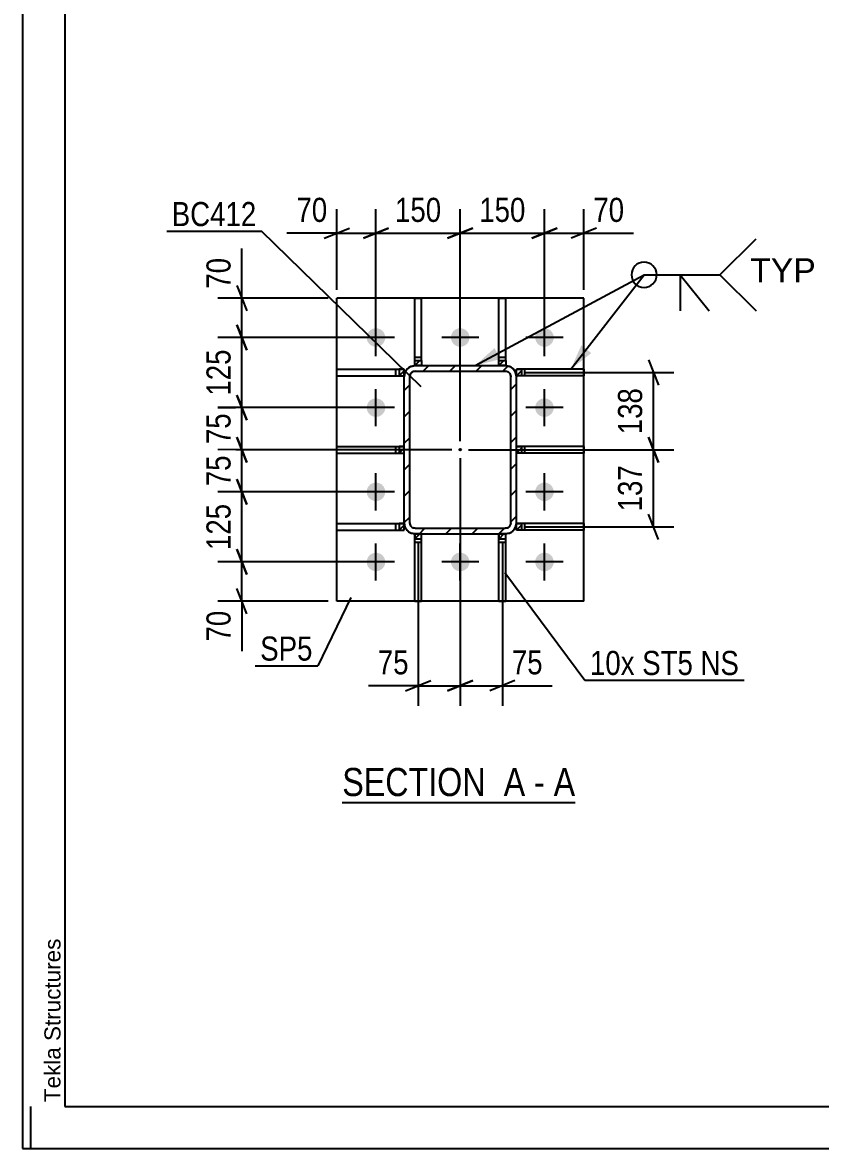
# Model space of a CAD drawing. Header units: millimetres. Extents: x -81 to 760, y -449 to 145.
# Drawn here: x -81.1 to 13.7, y -448.7 to -314.9 of the extents above; entities that cross this region are included whole.
import ezdxf

# ---------------------------------------------------------------- set-up
doc = ezdxf.new("R2010")
doc.units = ezdxf.units.MM
doc.linetypes.add('DXK_LINE_DOT2', pattern=[3.9198, 1.9599, -1.9599])
doc.linetypes.add('DXK_LINE_DOT3', pattern=[5.9187, 2.979, -0.9799, 0.9799, -0.9799])
doc.styles.add('Arial', font='ARIAL.TTF', dxfattribs={"height": 0.2})
doc.styles.add('Arial Narrow', font='ARIALN.TTF', dxfattribs={"height": 0.2})

# ---------------------------------------------------------------- blocks, each defined once
blk = doc.blocks.new('Unknown-122571161-1134')
at = {"color": 5, "linetype": 'Continuous'}
for p, q in [((-81.05, 145.34), (-81.05, -448.66)), ((-76.05, 140.34), (-76.05, -443.66)), ((-80.05, -448.66), (-80.05, -443.66)), ((-76.05, -443.66), (754.95, -443.66)), ((-81.05, -448.66), (759.95, -448.66))]:
    blk.add_line(p, q, dxfattribs=at)
at = {"color": 174, "linetype": 'Continuous', "style": 'Arial'}
blk.add_text('Tekla Structures', height=1.9102, rotation=90, dxfattribs=at).set_placement((-76.55, -443.16))
blk = doc.blocks.new('Unknown-122571161-14 - 4781')
at = {"color": 6, "linetype": 'Continuous'}
blk.add_line((-43.1, -407.55), (-15.45, -407.55), dxfattribs=at)
at = {"color": 0, "linetype": 'Continuous'}
for points in [[(-24.99, -406.8), (-24.99, -403.3), (-43.1, -403.3), (-43.1, -406.8)], [(-21.39, -406.8), (-21.39, -403.3), (-23.94, -403.3), (-23.94, -406.8)], [(-19.06, -406.8), (-19.06, -403.3), (-20.34, -403.3), (-20.34, -406.8)], [(-15.45, -406.8), (-15.45, -403.3), (-18.01, -403.3), (-18.01, -406.8)]]:
    blk.add_wipeout(points, dxfattribs=at)
at = {"color": 7, "linetype": 'Continuous', "style": 'Arial Narrow'}
for s, p in [('SECTION ', (-43.1, -406.8)), ('A', (-23.94, -406.8)), ('A', (-18.01, -406.8)), ('-', (-20.34, -406.8))]:
    blk.add_text(s, height=3.34, dxfattribs=at).set_placement(p)
blk = doc.blocks.new('Part-122571161-4820 - 4781')
at = {"linetype": 'Continuous'}
h = blk.add_hatch(dxfattribs=at)
h.set_pattern_fill('', scale=0.7, style=0, pattern_type=0)
h.set_pattern_definition([(45, (-36.3466, -366.0576), (-1.5715, 1.5715), [])])
h.paths.add_polyline_path([(-36.35, -365.26), (-36.35, -366.06), (-35.76, -366.06), (-35.76, -365.26)])
at = {"color": 2, "linetype": 'Continuous'}
for p, q in [((-43.76, -365.26), (-36.35, -365.26)), ((-43.76, -366.06), (-43.76, -365.26)), ((-43.76, -366.06), (-36.35, -366.06)), ((-35.76, -365.26), (-36.35, -365.26)), ((-36.35, -365.26), (-36.35, -366.06)), ((-36.35, -366.06), (-35.76, -366.06)), ((-35.76, -366.06), (-35.76, -365.26))]:
    blk.add_line(p, q, dxfattribs=at)
at = {"color": 7, "linetype": 'DXK_LINE_DOT2'}
for p, q in [((-36.76, -366.06), (-36.76, -365.26)), ((-36.35, -365.26), (-35.76, -365.26)), ((-36.35, -366.06), (-35.76, -366.06)), ((-35.76, -366.06), (-35.76, -365.26))]:
    blk.add_line(p, q, dxfattribs=at)
blk = doc.blocks.new('Bolt-122571161-4794 - 4781')
at = {"linetype": 'Continuous'}
for points in [[(-40.2, -352.33, -1), (-38, -352.33, -1)], [(-30.2, -352.33, -1), (-28, -352.33, -1)], [(-20.2, -352.33, -1), (-18, -352.33, -1)], [(-40.2, -360.66, -1), (-38, -360.66, -1)], [(-20.2, -360.66, -1), (-18, -360.66, -1)], [(-40.2, -370.66, -1), (-38, -370.66, -1)], [(-20.2, -370.66, -1), (-18, -370.66, -1)], [(-40.2, -378.99, -1), (-38, -378.99, -1)], [(-30.2, -378.99, -1), (-28, -378.99, -1)], [(-20.2, -378.99, -1), (-18, -378.99, -1)]]:
    blk.add_hatch(color=1, dxfattribs=at).paths.add_polyline_path(points)
at = {"color": 1, "linetype": 'Continuous'}
for p, q in [((-39.1, -354.53), (-39.1, -350.13)), ((-29.1, -354.53), (-29.1, -350.13)), ((-19.1, -354.53), (-19.1, -350.13)), ((-36.9, -352.33), (-41.3, -352.33)), ((-26.9, -352.33), (-31.3, -352.33)), ((-16.9, -352.33), (-21.3, -352.33)), ((-39.1, -362.86), (-39.1, -358.46)), ((-19.1, -362.86), (-19.1, -358.46)), ((-36.9, -360.66), (-41.3, -360.66)), ((-16.9, -360.66), (-21.3, -360.66)), ((-39.1, -372.86), (-39.1, -368.46)), ((-19.1, -372.86), (-19.1, -368.46)), ((-36.9, -370.66), (-41.3, -370.66)), ((-16.9, -370.66), (-21.3, -370.66)), ((-39.1, -381.19), (-39.1, -376.79)), ((-29.1, -381.19), (-29.1, -376.79)), ((-19.1, -381.19), (-19.1, -376.79)), ((-36.9, -378.99), (-41.3, -378.99)), ((-26.9, -378.99), (-31.3, -378.99)), ((-16.9, -378.99), (-21.3, -378.99))]:
    blk.add_line(p, q, dxfattribs=at)
blk = doc.blocks.new('Part-122571161-4928 - 4781')
at = {"linetype": 'Continuous'}
h = blk.add_hatch(dxfattribs=at)
h.set_pattern_fill('', scale=0.7, style=0, pattern_type=0)
h.set_pattern_definition([(45, (-22.4287, -356.891), (-1.5715, 1.5715), [])])
h.paths.add_polyline_path([(-22.43, -356.09), (-22.43, -356.89), (-21.84, -356.89), (-21.84, -356.09)])
at = {"color": 7, "linetype": 'DXK_LINE_DOT2'}
for p, q in [((-22.43, -356.89), (-22.43, -356.09)), ((-21.84, -356.09), (-22.43, -356.09)), ((-21.84, -356.89), (-22.43, -356.89)), ((-21.43, -356.89), (-21.43, -356.09))]:
    blk.add_line(p, q, dxfattribs=at)
at = {"color": 2, "linetype": 'Continuous'}
for p, q in [((-22.43, -356.89), (-22.43, -356.09)), ((-22.43, -356.09), (-21.84, -356.09)), ((-21.84, -356.89), (-22.43, -356.89)), ((-14.43, -356.09), (-21.84, -356.09)), ((-21.84, -356.09), (-21.84, -356.89)), ((-14.43, -356.89), (-21.84, -356.89)), ((-14.43, -356.09), (-14.43, -356.89))]:
    blk.add_line(p, q, dxfattribs=at)
blk = doc.blocks.new('Part-122571161-4815 - 4781')
at = {"linetype": 'Continuous'}
h = blk.add_hatch(dxfattribs=at)
h.set_pattern_fill('', scale=0.7, style=0, pattern_type=0)
h.set_pattern_definition([(45, (-36.3466, -356.891), (-1.5715, 1.5715), [])])
h.paths.add_polyline_path([(-36.35, -356.09), (-36.35, -356.89), (-35.76, -356.89), (-35.76, -356.09)])
at = {"color": 2, "linetype": 'Continuous'}
for p, q in [((-43.76, -356.09), (-36.35, -356.09)), ((-43.76, -356.89), (-43.76, -356.09)), ((-43.76, -356.89), (-36.35, -356.89)), ((-35.76, -356.09), (-36.35, -356.09)), ((-36.35, -356.09), (-36.35, -356.89)), ((-36.35, -356.89), (-35.76, -356.89)), ((-35.76, -356.89), (-35.76, -356.09))]:
    blk.add_line(p, q, dxfattribs=at)
at = {"color": 7, "linetype": 'DXK_LINE_DOT2'}
for p, q in [((-36.76, -356.89), (-36.76, -356.09)), ((-36.35, -356.09), (-35.76, -356.09)), ((-36.35, -356.89), (-35.76, -356.89)), ((-35.76, -356.89), (-35.76, -356.09))]:
    blk.add_line(p, q, dxfattribs=at)
blk = doc.blocks.new('Part-122571161-4825 - 4781')
at = {"linetype": 'Continuous'}
h = blk.add_hatch(dxfattribs=at)
h.set_pattern_fill('', scale=0.7, style=0, pattern_type=0)
h.set_pattern_definition([(45, (-34.4954, -355.6576), (-1.5715, 1.5715), [])])
h.paths.add_polyline_path([(-34.5, -355.07), (-34.5, -355.66), (-33.7, -355.66), (-33.7, -355.07)])
at = {"color": 2, "linetype": 'Continuous'}
for p, q in [((-34.5, -347.66), (-33.7, -347.66)), ((-34.5, -355.07), (-34.5, -347.66)), ((-33.7, -355.07), (-33.7, -347.66)), ((-34.5, -355.66), (-34.5, -355.07)), ((-34.5, -355.07), (-33.7, -355.07)), ((-33.7, -355.66), (-34.5, -355.66)), ((-33.7, -355.07), (-33.7, -355.66))]:
    blk.add_line(p, q, dxfattribs=at)
at = {"color": 7, "linetype": 'DXK_LINE_DOT2'}
for p, q in [((-34.5, -354.66), (-33.7, -354.66)), ((-34.5, -355.66), (-34.5, -355.07)), ((-33.7, -355.66), (-34.5, -355.66)), ((-33.7, -355.07), (-33.7, -355.66))]:
    blk.add_line(p, q, dxfattribs=at)
blk = doc.blocks.new('Part-122571161-4830 - 4781')
at = {"linetype": 'Continuous'}
h = blk.add_hatch(dxfattribs=at)
h.set_pattern_fill('', scale=0.7, style=0, pattern_type=0)
h.set_pattern_definition([(45, (-24.4954, -355.6576), (-1.5715, 1.5715), [])])
h.paths.add_polyline_path([(-24.5, -355.07), (-24.5, -355.66), (-23.7, -355.66), (-23.7, -355.07)])
at = {"color": 2, "linetype": 'Continuous'}
for p, q in [((-24.5, -347.66), (-23.7, -347.66)), ((-24.5, -355.07), (-24.5, -347.66)), ((-23.7, -355.07), (-23.7, -347.66)), ((-24.5, -355.66), (-24.5, -355.07)), ((-24.5, -355.07), (-23.7, -355.07)), ((-23.7, -355.66), (-24.5, -355.66)), ((-23.7, -355.07), (-23.7, -355.66))]:
    blk.add_line(p, q, dxfattribs=at)
at = {"color": 7, "linetype": 'DXK_LINE_DOT2'}
for p, q in [((-24.5, -354.66), (-23.7, -354.66)), ((-24.5, -355.66), (-24.5, -355.07)), ((-23.7, -355.66), (-24.5, -355.66)), ((-23.7, -355.07), (-23.7, -355.66))]:
    blk.add_line(p, q, dxfattribs=at)
blk = doc.blocks.new('Part-122571161-4835 - 4781')
at = {"linetype": 'Continuous'}
h = blk.add_hatch(dxfattribs=at)
h.set_pattern_fill('', scale=0.7, style=0, pattern_type=0)
h.set_pattern_definition([(45, (-34.4954, -376.242), (-1.5715, 1.5715), [])])
h.paths.add_polyline_path([(-34.5, -375.66), (-34.5, -376.24), (-33.7, -376.24), (-33.7, -375.66)])
at = {"color": 7, "linetype": 'DXK_LINE_DOT2'}
for p, q in [((-34.5, -376.24), (-34.5, -375.66)), ((-33.7, -375.66), (-34.5, -375.66)), ((-33.7, -376.24), (-33.7, -375.66)), ((-34.5, -376.66), (-33.7, -376.66))]:
    blk.add_line(p, q, dxfattribs=at)
at = {"color": 2, "linetype": 'Continuous'}
for p, q in [((-34.5, -375.66), (-34.5, -376.24)), ((-34.5, -375.66), (-33.7, -375.66)), ((-33.7, -376.24), (-33.7, -375.66)), ((-34.5, -383.66), (-34.5, -376.24)), ((-34.5, -376.24), (-33.7, -376.24)), ((-33.7, -383.66), (-33.7, -376.24)), ((-34.5, -383.66), (-33.7, -383.66))]:
    blk.add_line(p, q, dxfattribs=at)
blk = doc.blocks.new('Part-122571161-4840 - 4781')
at = {"linetype": 'Continuous'}
h = blk.add_hatch(dxfattribs=at)
h.set_pattern_fill('', scale=0.7, style=0, pattern_type=0)
h.set_pattern_definition([(45, (-24.4954, -376.242), (-1.5715, 1.5715), [])])
h.paths.add_polyline_path([(-24.5, -375.66), (-24.5, -376.24), (-23.7, -376.24), (-23.7, -375.66)])
at = {"color": 7, "linetype": 'DXK_LINE_DOT2'}
for p, q in [((-24.5, -376.24), (-24.5, -375.66)), ((-23.7, -375.66), (-24.5, -375.66)), ((-23.7, -376.24), (-23.7, -375.66)), ((-24.5, -376.66), (-23.7, -376.66))]:
    blk.add_line(p, q, dxfattribs=at)
at = {"color": 2, "linetype": 'Continuous'}
for p, q in [((-24.5, -375.66), (-24.5, -376.24)), ((-24.5, -375.66), (-23.7, -375.66)), ((-23.7, -376.24), (-23.7, -375.66)), ((-24.5, -383.66), (-24.5, -376.24)), ((-24.5, -376.24), (-23.7, -376.24)), ((-23.7, -383.66), (-23.7, -376.24)), ((-24.5, -383.66), (-23.7, -383.66))]:
    blk.add_line(p, q, dxfattribs=at)
blk = doc.blocks.new('Part-122571161-4846 - 4781')
at = {"linetype": 'Continuous'}
h = blk.add_hatch(dxfattribs=at)
h.set_pattern_fill('', scale=0.7, style=0, pattern_type=0)
h.set_pattern_definition([(45, (-35.762, -374.326), (-1.57154, 1.57154), [])])
h.paths.add_polyline_path([(-35.76, -356.99), (-35.76, -374.33), (-35.66, -374.84), (-35.37, -375.27), (-34.94, -375.56), (-34.43, -375.66), (-23.76, -375.66), (-23.25, -375.56), (-22.82, -375.27), (-22.53, -374.84), (-22.43, -374.33), (-22.43, -356.99), (-22.53, -356.48), (-22.82, -356.05), (-23.25, -355.76), (-23.76, -355.66), (-34.43, -355.66), (-34.94, -355.76), (-35.37, -356.05), (-35.66, -356.48)])
h.paths.add_polyline_path([(-34.9, -356.52), (-34.68, -356.38), (-34.43, -356.33), (-23.76, -356.33), (-23.51, -356.38), (-23.29, -356.52), (-23.15, -356.74), (-23.1, -356.99), (-23.1, -374.33), (-23.15, -374.58), (-23.29, -374.8), (-23.51, -374.94), (-23.76, -374.99), (-34.43, -374.99), (-34.68, -374.94), (-34.9, -374.8), (-35.04, -374.58), (-35.1, -374.33), (-35.1, -356.99), (-35.04, -356.74)])
blk.add_hatch(color=30, dxfattribs=at).paths.add_polyline_path([(-29.1, -365.76, -1), (-29.1, -365.56, -1)])
at = {"color": 7, "linetype": 'DXK_LINE_DOT2'}
for p, q in [((-34.94, -355.76), (-34.43, -355.66)), ((-34.43, -355.66), (-23.76, -355.66)), ((-23.76, -355.66), (-23.25, -355.76)), ((-35.76, -356.99), (-35.66, -356.48)), ((-35.76, -374.33), (-35.76, -356.99)), ((-35.04, -356.74), (-35.1, -356.99)), ((-35.1, -374.33), (-35.1, -356.99)), ((-34.43, -356.33), (-34.68, -356.38)), ((-34.43, -356.33), (-23.76, -356.33)), ((-23.51, -356.38), (-23.76, -356.33)), ((-23.1, -356.99), (-23.15, -356.74)), ((-23.1, -374.33), (-23.1, -356.99)), ((-22.53, -356.48), (-22.43, -356.99)), ((-22.43, -374.33), (-22.43, -356.99)), ((-35.66, -374.84), (-35.76, -374.33)), ((-35.1, -374.33), (-35.04, -374.58)), ((-23.15, -374.58), (-23.1, -374.33)), ((-22.43, -374.33), (-22.53, -374.84)), ((-34.43, -375.66), (-34.94, -375.56)), ((-34.68, -374.94), (-34.43, -374.99)), ((-34.43, -374.99), (-23.76, -374.99)), ((-34.43, -375.66), (-23.76, -375.66)), ((-23.76, -374.99), (-23.51, -374.94)), ((-23.25, -375.56), (-23.76, -375.66))]:
    blk.add_line(p, q, dxfattribs=at)
at = {"color": 2, "linetype": 'Continuous'}
for p, q in [((-34.43, -355.66), (-34.94, -355.76)), ((-34.43, -355.66), (-23.76, -355.66)), ((-23.25, -355.76), (-23.76, -355.66)), ((-35.66, -356.48), (-35.76, -356.99)), ((-35.76, -374.33), (-35.76, -356.99)), ((-35.1, -356.99), (-35.04, -356.74)), ((-35.1, -374.33), (-35.1, -356.99)), ((-34.68, -356.38), (-34.43, -356.33)), ((-34.43, -356.33), (-23.76, -356.33)), ((-23.76, -356.33), (-23.51, -356.38)), ((-23.15, -356.74), (-23.1, -356.99)), ((-23.1, -374.33), (-23.1, -356.99)), ((-22.43, -356.99), (-22.53, -356.48)), ((-22.43, -374.33), (-22.43, -356.99)), ((-35.76, -374.33), (-35.66, -374.84)), ((-35.04, -374.58), (-35.1, -374.33)), ((-23.1, -374.33), (-23.15, -374.58)), ((-22.53, -374.84), (-22.43, -374.33)), ((-34.94, -375.56), (-34.43, -375.66)), ((-34.43, -374.99), (-34.68, -374.94)), ((-34.43, -374.99), (-23.76, -374.99)), ((-34.43, -375.66), (-23.76, -375.66)), ((-23.51, -374.94), (-23.76, -374.99)), ((-23.76, -375.66), (-23.25, -375.56))]:
    blk.add_line(p, q, dxfattribs=at)
at = {"color": 7, "linetype": 'DXK_LINE_DOT3'}
blk.add_line((-29.1, -365.66), (-29.1, -365.66), dxfattribs=at)
at = {"color": 30, "linetype": 'DXK_LINE_DOT3'}
blk.add_line((-29.1, -365.66), (-29.1, -365.66), dxfattribs=at)
at = {"color": 30, "linetype": 'Continuous'}
blk.add_circle((-29.1, -365.66), 0.1, dxfattribs=at)
at = {"color": 7, "linetype": 'DXK_LINE_DOT2'}
for centre, radius, start, end in [((-34.43, -356.99), 1.33, 112.5, 157.5), ((-34.43, -356.99), 0.667, 112.5, 157.5), ((-23.76, -356.99), 0.667, 22.5, 67.5), ((-23.76, -356.99), 1.33, 22.5, 67.5), ((-34.43, -374.33), 1.33, 202.5, 247.5), ((-34.43, -374.33), 0.667, 202.5, 247.5), ((-23.76, -374.33), 0.667, 292.5, 337.5), ((-23.76, -374.33), 1.33, 292.5, 337.5)]:
    blk.add_arc(centre, radius, start, end, dxfattribs=at)
at = {"color": 2, "linetype": 'Continuous'}
for centre, radius, start, end in [((-34.43, -356.99), 1.33, 112.5, 157.5), ((-34.43, -356.99), 0.667, 112.5, 157.5), ((-23.76, -356.99), 0.667, 22.5, 67.5), ((-23.76, -356.99), 1.33, 22.5, 67.5), ((-34.43, -374.33), 1.33, 202.5, 247.5), ((-34.43, -374.33), 0.667, 202.5, 247.5), ((-23.76, -374.33), 0.667, 292.5, 337.5), ((-23.76, -374.33), 1.33, 292.5, 337.5)]:
    blk.add_arc(centre, radius, start, end, dxfattribs=at)
blk = doc.blocks.new('Part-122571161-4888 - 4781')
at = {"color": 2, "linetype": 'Continuous'}
for p, q in [((-43.76, -383.66), (-43.76, -347.66)), ((-14.43, -347.66), (-43.76, -347.66)), ((-14.43, -383.66), (-14.43, -347.66)), ((-14.43, -383.66), (-43.76, -383.66))]:
    blk.add_line(p, q, dxfattribs=at)
blk = doc.blocks.new('Part-122571161-4923 - 4781')
at = {"linetype": 'Continuous'}
h = blk.add_hatch(dxfattribs=at)
h.set_pattern_fill('', scale=0.7, style=0, pattern_type=0)
h.set_pattern_definition([(45, (-22.4287, -375.2243), (-1.5715, 1.5715), [])])
h.paths.add_polyline_path([(-22.43, -374.42), (-22.43, -375.22), (-21.84, -375.22), (-21.84, -374.42)])
at = {"color": 7, "linetype": 'DXK_LINE_DOT2'}
for p, q in [((-22.43, -375.22), (-22.43, -374.42)), ((-21.84, -374.42), (-22.43, -374.42)), ((-21.43, -375.22), (-21.43, -374.42)), ((-21.84, -375.22), (-22.43, -375.22))]:
    blk.add_line(p, q, dxfattribs=at)
at = {"color": 2, "linetype": 'Continuous'}
for p, q in [((-22.43, -375.22), (-22.43, -374.42)), ((-22.43, -374.42), (-21.84, -374.42)), ((-14.43, -374.42), (-21.84, -374.42)), ((-21.84, -374.42), (-21.84, -375.22)), ((-14.43, -374.42), (-14.43, -375.22)), ((-21.84, -375.22), (-22.43, -375.22)), ((-14.43, -375.22), (-21.84, -375.22))]:
    blk.add_line(p, q, dxfattribs=at)
blk = doc.blocks.new('Part-122571161-4933 - 4781')
at = {"linetype": 'Continuous'}
h = blk.add_hatch(dxfattribs=at)
h.set_pattern_fill('', scale=0.7, style=0, pattern_type=0)
h.set_pattern_definition([(45, (-22.4287, -366.0576), (-1.5715, 1.5715), [])])
h.paths.add_polyline_path([(-22.43, -365.26), (-22.43, -366.06), (-21.84, -366.06), (-21.84, -365.26)])
at = {"color": 7, "linetype": 'DXK_LINE_DOT2'}
for p, q in [((-22.43, -366.06), (-22.43, -365.26)), ((-21.84, -365.26), (-22.43, -365.26)), ((-21.84, -366.06), (-22.43, -366.06)), ((-21.43, -366.06), (-21.43, -365.26))]:
    blk.add_line(p, q, dxfattribs=at)
at = {"color": 2, "linetype": 'Continuous'}
for p, q in [((-22.43, -366.06), (-22.43, -365.26)), ((-22.43, -365.26), (-21.84, -365.26)), ((-21.84, -366.06), (-22.43, -366.06)), ((-14.43, -365.26), (-21.84, -365.26)), ((-21.84, -365.26), (-21.84, -366.06)), ((-14.43, -366.06), (-21.84, -366.06)), ((-14.43, -365.26), (-14.43, -366.06))]:
    blk.add_line(p, q, dxfattribs=at)
blk = doc.blocks.new('Part-122571161-4938 - 4781')
at = {"linetype": 'Continuous'}
h = blk.add_hatch(dxfattribs=at)
h.set_pattern_fill('', scale=0.7, style=0, pattern_type=0)
h.set_pattern_definition([(45, (-36.3466, -375.2243), (-1.5715, 1.5715), [])])
h.paths.add_polyline_path([(-36.35, -374.42), (-36.35, -375.22), (-35.76, -375.22), (-35.76, -374.42)])
at = {"color": 2, "linetype": 'Continuous'}
for p, q in [((-43.76, -374.42), (-36.35, -374.42)), ((-43.76, -375.22), (-43.76, -374.42)), ((-35.76, -374.42), (-36.35, -374.42)), ((-36.35, -374.42), (-36.35, -375.22)), ((-35.76, -375.22), (-35.76, -374.42)), ((-43.76, -375.22), (-36.35, -375.22)), ((-36.35, -375.22), (-35.76, -375.22))]:
    blk.add_line(p, q, dxfattribs=at)
at = {"color": 7, "linetype": 'DXK_LINE_DOT2'}
for p, q in [((-36.76, -375.22), (-36.76, -374.42)), ((-36.35, -374.42), (-35.76, -374.42)), ((-35.76, -375.22), (-35.76, -374.42)), ((-36.35, -375.22), (-35.76, -375.22))]:
    blk.add_line(p, q, dxfattribs=at)
blk = doc.blocks.new('StraightDimension-122571161-9136 - 4781')
at = {"color": 7, "linetype": 'Continuous'}
for p, q in [((-55.61, -359.16), (-54.41, -362.16)), ((-40.1, -360.66), (-57.86, -360.66)), ((-55.01, -365.66), (-55.01, -360.66)), ((-54.41, -367.16), (-55.61, -364.16)), ((-30.1, -365.66), (-57.86, -365.66))]:
    blk.add_line(p, q, dxfattribs=at)
at = {"color": 0}
blk.add_wipeout([(-55.76, -360.73), (-59.96, -360.73), (-59.96, -365.59), (-55.76, -365.59)], dxfattribs=at)
at = {"color": 3, "style": 'Arial Narrow'}
blk.add_text('75', height=2.863, rotation=90.0002, dxfattribs=at).set_placement((-56.36, -364.99))
blk = doc.blocks.new('StraightDimension-122571161-4997 - 4781')
at = {"color": 7, "linetype": 'Continuous'}
for p, q in [((-19.1, -351.33), (-19.1, -337.1)), ((-14.43, -346.66), (-14.43, -337.1)), ((-20.6, -340.55), (-17.6, -339.35)), ((-12.93, -339.35), (-15.93, -340.55)), ((-19.1, -339.95), (-14.43, -339.95)), ((-14.43, -339.95), (-8.52, -339.95)), ((-14.43, -339.95), (-8.52, -339.95))]:
    blk.add_line(p, q, dxfattribs=at)
at = {"color": 0}
blk.add_wipeout([(-9.05, -339.2), (-9.05, -335), (-13.9, -335), (-13.9, -339.2)], dxfattribs=at)
at = {"color": 3, "style": 'Arial Narrow'}
blk.add_text('70', height=2.863, dxfattribs=at).set_placement((-13.3, -338.6))
blk = doc.blocks.new('StraightDimension-122571161-4953 - 4781')
at = {"color": 7, "linetype": 'Continuous'}
for p, q in [((-43.76, -346.66), (-43.76, -337.1)), ((-39.1, -351.33), (-39.1, -337.1)), ((-45.26, -340.55), (-42.26, -339.35)), ((-37.6, -339.35), (-40.6, -340.55)), ((-43.76, -339.95), (-49.67, -339.95)), ((-43.76, -339.95), (-49.67, -339.95)), ((-43.76, -339.95), (-39.1, -339.95))]:
    blk.add_line(p, q, dxfattribs=at)
at = {"color": 0}
blk.add_wipeout([(-44.29, -339.2), (-44.29, -335), (-49.14, -335), (-49.14, -339.2)], dxfattribs=at)
at = {"color": 3, "style": 'Arial Narrow'}
blk.add_text('70', height=2.863, dxfattribs=at).set_placement((-48.54, -338.6))
blk = doc.blocks.new('StraightDimension-122571161-4963 - 4781')
at = {"color": 7, "linetype": 'Continuous'}
for p, q in [((-39.1, -351.33), (-39.1, -337.1)), ((-29.1, -364.66), (-29.1, -337.1)), ((-40.6, -340.55), (-37.6, -339.35)), ((-27.6, -339.35), (-30.6, -340.55)), ((-39.1, -339.95), (-29.1, -339.95))]:
    blk.add_line(p, q, dxfattribs=at)
at = {"color": 0}
blk.add_wipeout([(-30.75, -339.2), (-30.75, -335), (-37.44, -335), (-37.44, -339.2)], dxfattribs=at)
at = {"color": 3, "style": 'Arial Narrow'}
blk.add_text('150', height=2.863, dxfattribs=at).set_placement((-36.84, -338.6))
blk = doc.blocks.new('StraightDimension-122571161-4980 - 4781')
at = {"color": 7, "linetype": 'Continuous'}
for p, q in [((-29.1, -364.66), (-29.1, -337.1)), ((-19.1, -351.33), (-19.1, -337.1)), ((-30.6, -340.55), (-27.6, -339.35)), ((-17.6, -339.35), (-20.6, -340.55)), ((-29.1, -339.95), (-19.1, -339.95))]:
    blk.add_line(p, q, dxfattribs=at)
at = {"color": 0}
blk.add_wipeout([(-20.75, -339.2), (-20.75, -335), (-27.44, -335), (-27.44, -339.2)], dxfattribs=at)
at = {"color": 3, "style": 'Arial Narrow'}
blk.add_text('150', height=2.863, dxfattribs=at).set_placement((-26.84, -338.6))
blk = doc.blocks.new('StraightDimension-122571161-5067 - 4781')
at = {"color": 7, "linetype": 'Continuous'}
for p, q in [((-6.76, -364.16), (-5.56, -367.16)), ((-28.1, -365.66), (-3.76, -365.66)), ((-6.16, -374.83), (-6.16, -365.66)), ((-5.56, -376.33), (-6.76, -373.33)), ((-21.43, -374.83), (-3.76, -374.83))]:
    blk.add_line(p, q, dxfattribs=at)
at = {"color": 0}
blk.add_wipeout([(-6.91, -366.9), (-11.11, -366.9), (-11.11, -373.58), (-6.91, -373.58)], dxfattribs=at)
at = {"color": 3, "style": 'Arial Narrow'}
blk.add_text('137', height=2.863, rotation=90.0002, dxfattribs=at).set_placement((-7.51, -372.98))
blk = doc.blocks.new('StraightDimension-122571161-9134 - 4781')
at = {"color": 7, "linetype": 'Continuous'}
for p, q in [((-55.01, -347.66), (-55.01, -341.75)), ((-55.01, -347.66), (-55.01, -341.75)), ((-55.61, -346.16), (-54.41, -349.16)), ((-44.76, -347.66), (-57.86, -347.66)), ((-55.01, -352.33), (-55.01, -347.66)), ((-54.41, -353.83), (-55.61, -350.83)), ((-40.1, -352.33), (-57.86, -352.33))]:
    blk.add_line(p, q, dxfattribs=at)
at = {"color": 0}
blk.add_wipeout([(-55.76, -342.28), (-59.96, -342.28), (-59.96, -347.13), (-55.76, -347.13)], dxfattribs=at)
at = {"color": 3, "style": 'Arial Narrow'}
blk.add_text('70', height=2.863, rotation=90.0002, dxfattribs=at).set_placement((-56.36, -346.53))
blk = doc.blocks.new('StraightDimension-122571161-5086 - 4781')
at = {"color": 7, "linetype": 'Continuous'}
for p, q in [((-6.76, -354.99), (-5.56, -357.99)), ((-21.43, -356.49), (-3.76, -356.49)), ((-6.16, -365.66), (-6.16, -356.49)), ((-5.56, -367.16), (-6.76, -364.16)), ((-28.1, -365.66), (-3.76, -365.66))]:
    blk.add_line(p, q, dxfattribs=at)
at = {"color": 0}
blk.add_wipeout([(-6.91, -357.73), (-11.11, -357.73), (-11.11, -364.42), (-6.91, -364.42)], dxfattribs=at)
at = {"color": 3, "style": 'Arial Narrow'}
blk.add_text('138', height=2.863, rotation=90.0002, dxfattribs=at).set_placement((-7.51, -363.82))
blk = doc.blocks.new('StraightDimension-122571161-5123 - 4781')
at = {"color": 7, "linetype": 'Continuous'}
for p, q in [((-29.1, -366.66), (-29.1, -396.09)), ((-24.1, -376.66), (-24.1, -396.09)), ((-30.6, -394.29), (-27.6, -393.09)), ((-22.6, -393.09), (-25.6, -394.29)), ((-29.1, -393.69), (-24.1, -393.69)), ((-24.1, -393.69), (-18.19, -393.69)), ((-24.1, -393.69), (-18.19, -393.69))]:
    blk.add_line(p, q, dxfattribs=at)
at = {"color": 0}
blk.add_wipeout([(-18.71, -392.94), (-18.71, -388.74), (-23.57, -388.74), (-23.57, -392.94)], dxfattribs=at)
at = {"color": 3, "style": 'Arial Narrow'}
blk.add_text('75', height=2.863, dxfattribs=at).set_placement((-22.97, -392.34))
blk = doc.blocks.new('StraightDimension-122571161-5106 - 4781')
at = {"color": 7, "linetype": 'Continuous'}
for p, q in [((-29.1, -366.66), (-29.1, -396.09)), ((-34.1, -376.66), (-34.1, -396.09)), ((-35.6, -394.29), (-32.6, -393.09)), ((-27.6, -393.09), (-30.6, -394.29)), ((-34.1, -393.69), (-40, -393.69)), ((-34.1, -393.69), (-40, -393.69)), ((-34.1, -393.69), (-29.1, -393.69))]:
    blk.add_line(p, q, dxfattribs=at)
at = {"color": 0}
blk.add_wipeout([(-34.62, -392.94), (-34.62, -388.74), (-39.48, -388.74), (-39.48, -392.94)], dxfattribs=at)
at = {"color": 3, "style": 'Arial Narrow'}
blk.add_text('75', height=2.863, dxfattribs=at).set_placement((-38.88, -392.34))
blk = doc.blocks.new('StraightDimension-122571161-9135 - 4781')
at = {"color": 7, "linetype": 'Continuous'}
for p, q in [((-55.61, -350.83), (-54.41, -353.83)), ((-40.1, -352.33), (-57.86, -352.33)), ((-55.01, -360.66), (-55.01, -352.33)), ((-54.41, -362.16), (-55.61, -359.16)), ((-40.1, -360.66), (-57.86, -360.66))]:
    blk.add_line(p, q, dxfattribs=at)
at = {"color": 0}
blk.add_wipeout([(-55.76, -353.15), (-59.96, -353.15), (-59.96, -359.83), (-55.76, -359.83)], dxfattribs=at)
at = {"color": 3, "style": 'Arial Narrow'}
blk.add_text('125', height=2.863, rotation=90.0002, dxfattribs=at).set_placement((-56.36, -359.23))
blk = doc.blocks.new('StraightDimension-122571161-9137 - 4781')
at = {"color": 7, "linetype": 'Continuous'}
for p, q in [((-55.61, -364.16), (-54.41, -367.16)), ((-30.1, -365.66), (-57.86, -365.66)), ((-55.01, -370.66), (-55.01, -365.66)), ((-54.41, -372.16), (-55.61, -369.16)), ((-40.1, -370.66), (-57.86, -370.66))]:
    blk.add_line(p, q, dxfattribs=at)
at = {"color": 0}
blk.add_wipeout([(-55.76, -365.73), (-59.96, -365.73), (-59.96, -370.59), (-55.76, -370.59)], dxfattribs=at)
at = {"color": 3, "style": 'Arial Narrow'}
blk.add_text('75', height=2.863, rotation=90.0002, dxfattribs=at).set_placement((-56.36, -369.99))
blk = doc.blocks.new('StraightDimension-122571161-9138 - 4781')
at = {"color": 7, "linetype": 'Continuous'}
for p, q in [((-55.61, -369.16), (-54.41, -372.16)), ((-40.1, -370.66), (-57.86, -370.66)), ((-55.01, -378.99), (-55.01, -370.66)), ((-54.41, -380.49), (-55.61, -377.49)), ((-40.1, -378.99), (-57.86, -378.99))]:
    blk.add_line(p, q, dxfattribs=at)
at = {"color": 0}
blk.add_wipeout([(-55.76, -371.48), (-59.96, -371.48), (-59.96, -378.17), (-55.76, -378.17)], dxfattribs=at)
at = {"color": 3, "style": 'Arial Narrow'}
blk.add_text('125', height=2.863, rotation=90.0002, dxfattribs=at).set_placement((-56.36, -377.57))
blk = doc.blocks.new('StraightDimension-122571161-9139 - 4781')
at = {"color": 7, "linetype": 'Continuous'}
for p, q in [((-55.61, -377.49), (-54.41, -380.49)), ((-40.1, -378.99), (-57.86, -378.99)), ((-55.01, -383.66), (-55.01, -378.99)), ((-54.41, -385.16), (-55.61, -382.16)), ((-44.76, -383.66), (-57.86, -383.66)), ((-55.01, -383.66), (-55.01, -389.57)), ((-55.01, -383.66), (-55.01, -389.57))]:
    blk.add_line(p, q, dxfattribs=at)
at = {"color": 0}
blk.add_wipeout([(-55.76, -384.18), (-59.96, -384.18), (-59.96, -389.04), (-55.76, -389.04)], dxfattribs=at)
at = {"color": 3, "style": 'Arial Narrow'}
blk.add_text('70', height=2.863, rotation=90.0002, dxfattribs=at).set_placement((-56.36, -388.44))
blk = doc.blocks.new('Mark-122571161-4842 - 4781')
at = {"color": 0}
blk.add_wipeout([(-53.29, -339.1), (-53.29, -336.1), (-63.34, -336.1), (-63.34, -339.1)], dxfattribs=at)
blk.add_wipeout([(-53.29, -339.1), (-53.29, -336.1), (-63.34, -336.1), (-63.34, -339.1)], dxfattribs=at)
at = {"color": 30, "linetype": 'Continuous'}
for p in [(-63.94, -339.7), (-33.75, -358.18)]:
    blk.add_line(p, (-52.69, -339.7), dxfattribs=at)
at = {"color": 3, "style": 'Arial Narrow'}
blk.add_text('BC412', height=2.863, dxfattribs=at).set_placement((-63.34, -339.1))
blk = doc.blocks.new('Mark-122571161-4884 - 4781')
at = {"color": 0}
blk.add_wipeout([(-46.62, -390.71), (-46.62, -387.71), (-52.84, -387.71), (-52.84, -390.71)], dxfattribs=at)
blk.add_wipeout([(-46.62, -390.71), (-46.62, -387.71), (-52.84, -387.71), (-52.84, -390.71)], dxfattribs=at)
at = {"color": 30, "linetype": 'Continuous'}
for p in [(-42.1, -383.21), (-53.44, -391.31)]:
    blk.add_line(p, (-46.02, -391.31), dxfattribs=at)
at = {"color": 3, "style": 'Arial Narrow'}
blk.add_text('SP5', height=2.863, dxfattribs=at).set_placement((-52.84, -390.71))
blk = doc.blocks.new('MarkSet-122571161-5189 - 4781')
at = {"color": 0}
for points in [[(-8.4, -392.42), (-8.4, -389.42), (-13.7, -389.42), (-13.7, -392.42)], [(-1.48, -392.42), (-1.48, -389.42), (-7.5, -389.42), (-7.5, -392.42)], [(3.99, -392.42), (3.99, -389.42), (-0.58, -389.42), (-0.58, -392.42)]]:
    blk.add_wipeout(points, dxfattribs=at)
for points in [[(-8.4, -392.42), (-8.4, -389.42), (-13.7, -389.42), (-13.7, -392.42)], [(-1.48, -392.42), (-1.48, -389.42), (-7.5, -389.42), (-7.5, -392.42)], [(3.99, -392.42), (3.99, -389.42), (-0.58, -389.42), (-0.58, -392.42)]]:
    blk.add_wipeout(points, dxfattribs=at)
at = {"color": 30, "linetype": 'Continuous'}
for p, q in [((-23.8, -380.24), (-14.3, -393.02)), ((-14.3, -393.02), (4.59, -393.02))]:
    blk.add_line(p, q, dxfattribs=at)
at = {"color": 3, "style": 'Arial Narrow'}
for s, p in [('10x', (-13.7, -392.42)), ('ST5', (-7.5, -392.42)), ('NS', (-0.58, -392.42))]:
    blk.add_text(s, height=2.863, dxfattribs=at).set_placement(p)
blk = doc.blocks.new('WeldMark-122571161-5140 - 4781')
at = {"linetype": 'Continuous'}
for points in [[(-24.32, -354.9), (-27.31, -355.66), (-25.03, -353.58)], [(-13.54, -354.18), (-15.97, -356.09), (-14.73, -353.26)]]:
    blk.add_hatch(color=30, dxfattribs=at).paths.add_polyline_path(points)
at = {"color": 30, "linetype": 'Continuous'}
for p, q in [((-27.31, -355.66), (-7.28, -344.88)), ((-15.97, -356.09), (-7.28, -344.88)), ((-7.28, -344.88), (1.72, -344.88))]:
    blk.add_line(p, q, dxfattribs=at)
at = {"color": 3, "linetype": 'Continuous'}
for q in [(0.44, -349.16), (-2.99, -349.16)]:
    blk.add_line((-2.99, -344.88), q, dxfattribs=at)
for start, end in [(90, 270), (270, 90)]:
    blk.add_arc((-7.28, -344.88), 1.5, start, end, dxfattribs=at)
at = {"color": 0, "linetype": 'Continuous'}
blk.add_wipeout([(13.1, -345.78), (13.1, -342.78), (5.32, -342.78), (5.32, -345.78)], dxfattribs=at)
blk.add_wipeout([(13.1, -345.78), (13.1, -342.78), (5.32, -342.78), (5.32, -345.78)], dxfattribs=at)
at = {"color": 3, "linetype": 'Continuous'}
for q in [(6.01, -340.59), (6.01, -349.16)]:
    blk.add_line((1.72, -344.88), q, dxfattribs=at)
at = {"color": 3, "linetype": 'Continuous', "style": 'Arial'}
blk.add_text('TYP', height=2.865, dxfattribs=at).set_placement((5.32, -345.78))

msp = doc.modelspace()

# ---------------------------------------------------------------- block references
for name in ['Unknown-122571161-1134', 'Part-122571161-4888 - 4781', 'Part-122571161-4825 - 4781', 'Part-122571161-4830 - 4781', 'Bolt-122571161-4794 - 4781', 'Part-122571161-4846 - 4781', 'Part-122571161-4815 - 4781', 'Part-122571161-4928 - 4781', 'Part-122571161-4820 - 4781', 'Part-122571161-4933 - 4781', 'Part-122571161-4938 - 4781', 'Part-122571161-4923 - 4781', 'Part-122571161-4835 - 4781', 'Part-122571161-4840 - 4781']:
    msp.add_blockref(name, (0, 0))

# ---------------------------------------------------------------- next in the draw order: block references
for name in ['StraightDimension-122571161-4953 - 4781', 'StraightDimension-122571161-4997 - 4781', 'StraightDimension-122571161-9136 - 4781', 'Unknown-122571161-14 - 4781']:
    msp.add_blockref(name, (0, 0))

# ---------------------------------------------------------------- next in the draw order: block references
msp.add_blockref('StraightDimension-122571161-4963 - 4781', (0, 0))

# ---------------------------------------------------------------- next in the draw order: block references
for name in ['StraightDimension-122571161-4980 - 4781', 'StraightDimension-122571161-9134 - 4781']:
    msp.add_blockref(name, (0, 0))

# ---------------------------------------------------------------- next in the draw order: block references
for name in ['StraightDimension-122571161-9135 - 4781', 'StraightDimension-122571161-5067 - 4781']:
    msp.add_blockref(name, (0, 0))

# ---------------------------------------------------------------- next in the draw order: block references
for name in ['Mark-122571161-4842 - 4781', 'StraightDimension-122571161-5086 - 4781']:
    msp.add_blockref(name, (0, 0))

# ---------------------------------------------------------------- next in the draw order: block references
for name in ['WeldMark-122571161-5140 - 4781', 'StraightDimension-122571161-5123 - 4781']:
    msp.add_blockref(name, (0, 0))

# ---------------------------------------------------------------- next in the draw order: block references
for name in ['StraightDimension-122571161-5106 - 4781', 'MarkSet-122571161-5189 - 4781']:
    msp.add_blockref(name, (0, 0))

# ---------------------------------------------------------------- next in the draw order: block references
msp.add_blockref('StraightDimension-122571161-9137 - 4781', (0, 0))

# ---------------------------------------------------------------- next in the draw order: block references
msp.add_blockref('StraightDimension-122571161-9138 - 4781', (0, 0))

# ---------------------------------------------------------------- next in the draw order: block references
msp.add_blockref('StraightDimension-122571161-9139 - 4781', (0, 0))

# ---------------------------------------------------------------- next in the draw order: block references
msp.add_blockref('Mark-122571161-4884 - 4781', (0, 0))

doc.saveas('drawing.dxf')
